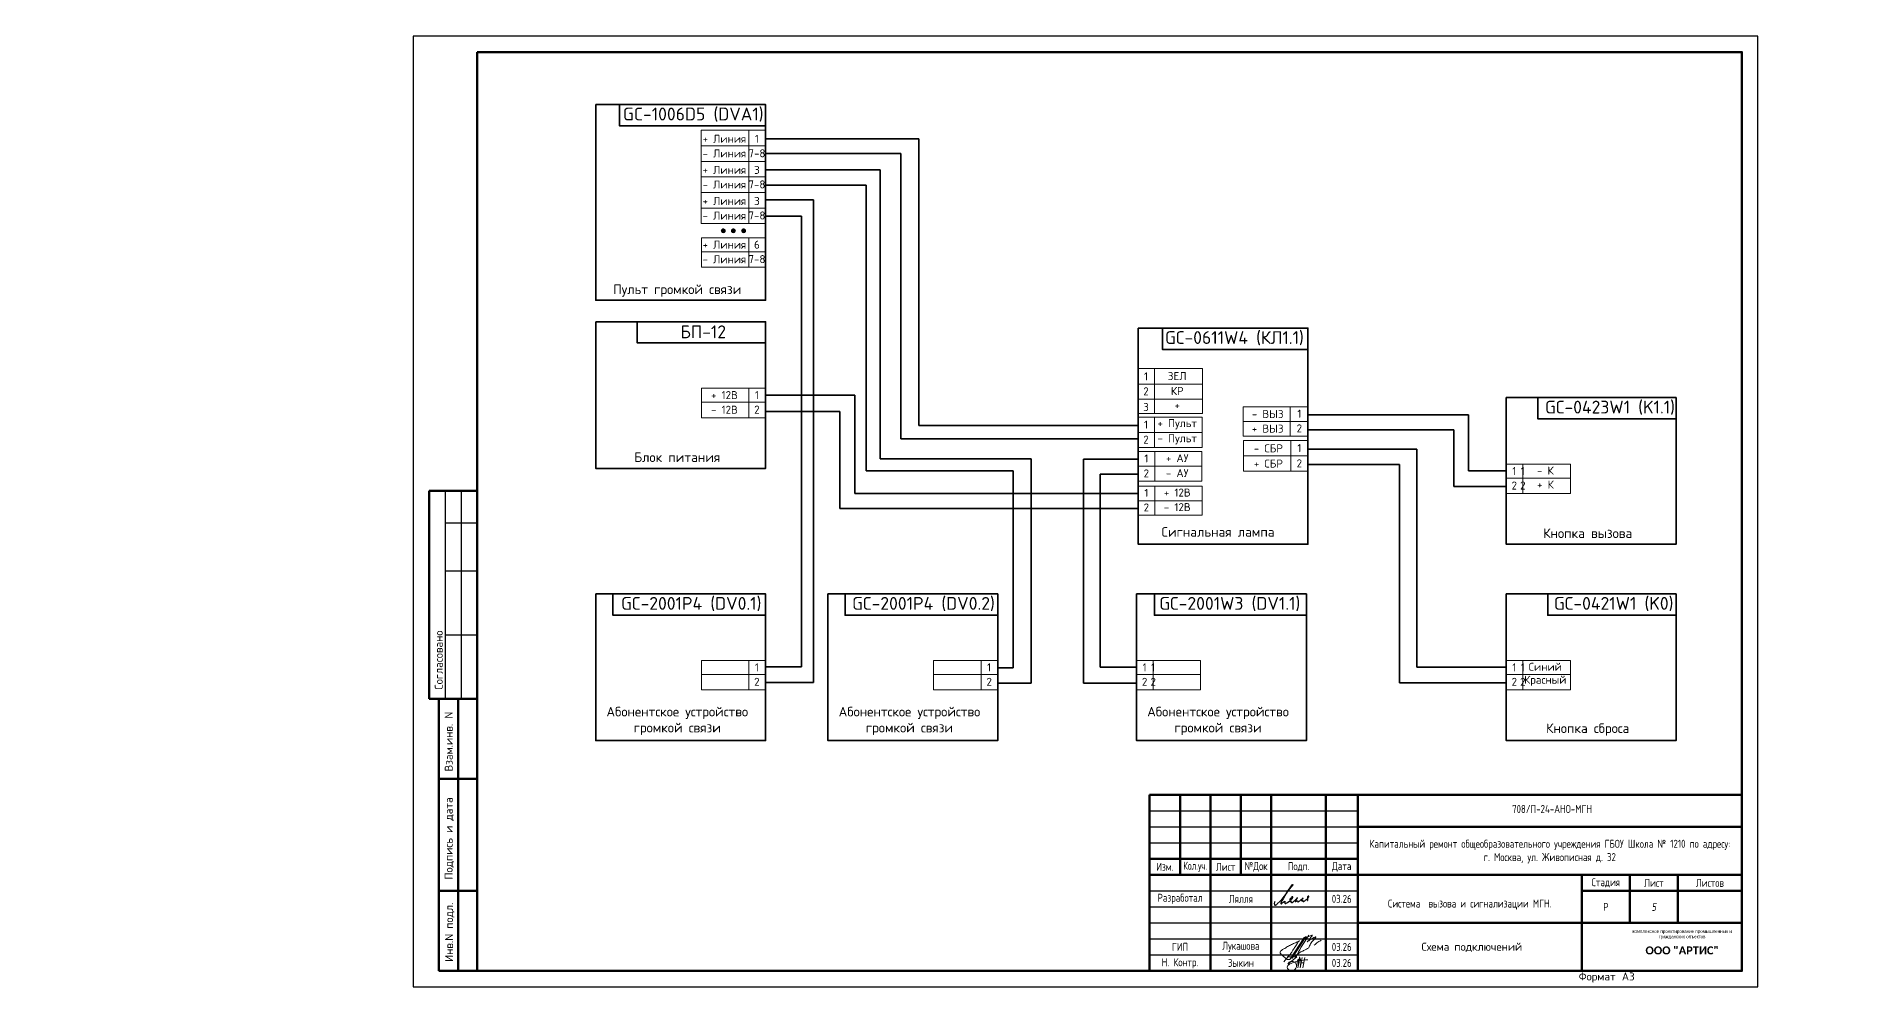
# Model space of a CAD drawing. Header units: millimetres. Extents: x -404508 to 361533, y -175093 to 31861.
# Drawn here: x 106436 to 162840, y -169997 to -140297 of the extents above; entities that cross this region are included whole.
import ezdxf
from ezdxf import colors
from ezdxf.entities.mleader import LeaderData, LeaderLine
from ezdxf.enums import TextEntityAlignment as Align
from ezdxf.math import Vec2, Vec3

# ---------------------------------------------------------------- set-up
doc = ezdxf.new("R2010")
doc.units = ezdxf.units.MM
for name, color, linetype in [('__НАДПИСИ', 7, 'Continuous'), ('TEXT1', 7, 'Continuous'), ('Основная', 7, 'Continuous'), ('стена', 20, 'Continuous'), ('Штампы', 7, 'Continuous')]:
    doc.layers.add(name, color=color, linetype=linetype)
for name, color, linetype, lineweight in [('__ФОРМАТ', 7, 'Continuous', 40), ('E-Безопасность-G', 153, 'Continuous', 35), ('RC-Выноски', 7, 'Continuous', 0), ('Подписи', 7, 'Continuous', 13)]:
    doc.layers.add(name, color=color, linetype=linetype, lineweight=lineweight)
doc.layers.add('ОФ_подписи', color=5, linetype='Continuous', lineweight=13, true_color=0x0000ff)
doc.styles.add('GOST 2.304 type A', font='', dxfattribs={"height": 250})
doc.styles.add('ICOCPEUR', font='isocpeur.ttf', dxfattribs={"height": 250})
doc.styles.add('ISOCPEUR', font='isocpeur.ttf', dxfattribs={"width": 0.9, "height": 350})
doc.styles.add('RubezhCAD', font='', dxfattribs={"oblique": 10})
doc.styles.add('XREF1$0$Standard', font='isocpeur.ttf')
doc.styles.add('ГОСТ 2.304', font='')
doc.styles.get('GOST 2.304 type A').set_extended_font_data('GOST 2.304 type A')
doc.styles.get('RubezhCAD').set_extended_font_data('GOST type A')
doc.styles.get('ГОСТ 2.304').set_extended_font_data('GOST 2.304 type A')

# ---------------------------------------------------------------- blocks, each defined once
blk = doc.blocks.new('П_Зыкин')
at = {"layer": 'ОФ_подписи', "color": 5, "ltscale": 100, "transparency": 33554687}
for p, q in [((142, 249), (62, -174)), ((102, 37), (218, 37)), ((258, 249), (178, -174))]:
    blk.add_line(p, q, dxfattribs=at)
blk.add_lwpolyline([(-462, 273), (-74, 273), (-446, -30)], dxfattribs=at)
for centre, radius, start, end in [((-271, -94), 186, 314.23929, 159.93483), ((345, -1372), 1523, 88.87583, 117.8788), ((1109, -252), 1204, 158.75935, 174.23097), ((-1024, 224), 1068, 337.81444, 2.88593), ((-849, 72), 852, 342.83077, 7.48151), ((-9, 182), 4.48, 8.96906, 155.65511), ((-643, 22), 732, 344.4555, 20.46196), ((-318, -169), 151, 108.7568, 173.42509), ((-287, -115), 185, 191.53585, 322.35119)]:
    blk.add_arc(centre, radius, start, end, dxfattribs=at)
blk = doc.blocks.new('П_Лукашова')
at = {"layer": 'ОФ_подписи', "color": 5}
for p, q in [((221, 339), (-221, -339)), ((286, 371), (-156, -307)), ((283, 370), (218, 338))]:
    blk.add_line(p, q, dxfattribs=at)
for points in [[(-221, -339), (-276, -344), (-368, -289), (-446, -221), (-505, -166), (-522, -116), (-412, -16), (-295, 56), (-173, 120), (-49, 179), (33, 216), (87, 237), (52, 221), (11, 167), (-59, 51), (-126, -52), (-177, -132), (-256, -231), (-409, -409)], [(360, 20), (294, -18), (203, -65), (91, -124), (-73, -248)], [(366, 415), (236, 213), (85, -37), (-50, -300)], [(221, 301), (344, 360), (434, 401), (475, 416), (464, 395), (420, 336), (342, 232), (310, 203), (337, 221), (420, 283), (490, 322), (558, 352), (576, 358), (491, 240), (403, 113), (374, 49), (360, 20)], [(530, 102), (646, 199), (748, 254)]]:
    blk.add_spline(points, degree=3, dxfattribs=at)
blk = doc.blocks.new('штамп')
at = {"layer": '__ФОРМАТ', "linetype": 'Continuous', "lineweight": 50}
for p, q in [((531929, 45357), (531929, 50857)), ((531929, 50857), (550429, 50857)), ((532879, 48357), (532879, 50857)), ((533829, 45357), (533829, 50857)), ((534779, 48357), (534779, 50857)), ((535729, 45357), (535729, 50857)), ((537429, 45357), (537429, 50857)), ((538429, 45357), (538429, 50857)), ((550429, 45357), (550429, 50857)), ((538429, 49857), (550429, 49857)), ((531929, 48857), (538429, 48857)), ((531929, 48357), (550429, 48357)), ((545429, 45357), (545429, 48357)), ((546929, 46857), (546929, 48357)), ((548429, 46857), (548429, 48357)), ((545429, 47857), (550429, 47857)), ((538429, 46857), (550429, 46857)), ((531929, 45357), (550429, 45357))]:
    blk.add_line(p, q, dxfattribs=at)
at = {"layer": '__ФОРМАТ', "linetype": 'Continuous', "lineweight": -2}
for p, q in [((531929, 50357), (538429, 50357)), ((531929, 49857), (538429, 49857)), ((531929, 49357), (538429, 49357)), ((531929, 48857), (538429, 48857)), ((531929, 47857), (538429, 47857)), ((531929, 47357), (538429, 47357)), ((531929, 46857), (538429, 46857)), ((538429, 46857), (550429, 46857)), ((531929, 46357), (538429, 46357)), ((531929, 45857), (538429, 45857))]:
    blk.add_line(p, q, dxfattribs=at)
at = {"layer": 'Подписи', "color": 5, "lineweight": 25}
blk.add_lwpolyline([(535847, 47525), (535833, 47500), (535823, 47461), (535824, 47440), (535829, 47423), (535840, 47414), (535857, 47413), (535876, 47421), (535897, 47435), (535917, 47454), (536005, 47539), (536088, 47624), (536142, 47690), (536203, 47776), (536266, 47874), (536323, 47953), (536362, 48009), (536395, 48059), (536405, 48060), (536397, 48045), (536295, 47925), (536205, 47790), (536095, 47603), (536059, 47544), (536038, 47506), (536029, 47485), (536027, 47473), (536027, 47462), (536031, 47457), (536037, 47454), (536045, 47456), (536057, 47466), (536072, 47479), (536107, 47506), (536133, 47525), (536147, 47532), (536152, 47532), (536153, 47529), (536150, 47520), (536147, 47504), (536146, 47491), (536148, 47479), (536150, 47471), (536157, 47465), (536166, 47462), (536178, 47464), (536189, 47469), (536215, 47480), (536240, 47498), (536281, 47529), (536306, 47550), (536324, 47567), (536342, 47582), (536372, 47609), (536388, 47629), (536397, 47646), (536399, 47657), (536398, 47666), (536393, 47671), (536383, 47671), (536372, 47667), (536356, 47653), (536336, 47632), (536323, 47612), (536313, 47599), (536309, 47587), (536310, 47579), (536315, 47575), (536326, 47579), (536335, 47585), (536344, 47592), (536348, 47595), (536352, 47596), (536354, 47595), (536355, 47592), (536349, 47583), (536342, 47575), (536334, 47561), (536326, 47547), (536322, 47538), (536320, 47531), (536321, 47523), (536325, 47519), (536328, 47519), (536333, 47524), (536338, 47527), (536344, 47526), (536346, 47520), (536351, 47508), (536355, 47498), (536359, 47493), (536366, 47491), (536375, 47491), (536385, 47497), (536412, 47513), (536436, 47532), (536466, 47559), (536491, 47583), (536517, 47607), (536529, 47621), (536545, 47642), (536547, 47643), (536546, 47644), (536543, 47644), (536541, 47642), (536538, 47637), (536499, 47577), (536491, 47558), (536482, 47544), (536480, 47535), (536479, 47529), (536481, 47524), (536483, 47522), (536489, 47523), (536494, 47526), (536502, 47532), (536512, 47539), (536522, 47544), (536530, 47548), (536541, 47549), (536547, 47546), (536550, 47541), (536551, 47531), (536552, 47525), (536553, 47521), (536558, 47517), (536562, 47515), (536568, 47515), (536575, 47517), (536583, 47523), (536596, 47533), (536617, 47547), (536636, 47561), (536659, 47583), (536688, 47609), (536702, 47620), (536713, 47630), (536721, 47636), (536727, 47641), (536727, 47643), (536726, 47644), (536723, 47643), (536720, 47638), (536715, 47629), (536693, 47594), (536681, 47575), (536676, 47566), (536674, 47557), (536677, 47551), (536679, 47547), (536684, 47546), (536689, 47549), (536695, 47552), (536700, 47554), (536709, 47554), (536716, 47551), (536717, 47545), (536719, 47535), (536721, 47527), (536725, 47524), (536731, 47520), (536741, 47523), (536747, 47528), (536757, 47534), (536779, 47550), (536809, 47572), (536842, 47600), (536865, 47623), (536880, 47642), (536895, 47664), (536899, 47675), (536901, 47684), (536898, 47689), (536891, 47693), (536881, 47689), (536873, 47682), (536862, 47668), (536856, 47654), (536855, 47638), (536856, 47622), (536856, 47598), (536858, 47583), (536860, 47572), (536864, 47560), (536871, 47551)], dxfattribs=at)
at = {"layer": 'ОФ_подписи'}
for name, p, xscale, yscale, zscale in [('П_Лукашова', (536533, 46057), 1.010226427429054, 1.010226427429054, 1.010226427429054), ('П_Зыкин', (536581, 45585), 0.7621923841183493, 0.7621923841183493, 0.7621923841183493)]:
    blk.add_blockref(name, p, dxfattribs=dict(at, xscale=xscale, yscale=yscale, zscale=zscale))
at = {"transparency": 33554687, "attachment_point": 5, "style": 'ГОСТ 2.304'}
for s, insert, char_height, width in [('{\\fArial|b0|i0|c204|p34;комплексное проектирование промышленных и гражданских объектов}', (548563, 46495), 100, 3372.21), ('{\\fCorbel Light|b1|i0|c204|p34;ООО "АРТИС"}', (548563, 45995), 250, 4171.2)]:
    blk.add_mtext(s, dxfattribs=dict(at, insert=insert, char_height=char_height, width=width))
at = {"layer": '__НАДПИСИ', "lineweight": 9, "ltscale": 2, "style": 'ISOCPEUR', "flags": 1}
blk.add_attdef('NOTATION', (548864, 51134), '', height=250, dxfattribs=at)
at = {"layer": '__НАДПИСИ', "lineweight": 9, "ltscale": 2, "style": 'RubezhCAD', "oblique": 10}
blk.add_attdef('SHEET', text='', height=250, dxfattribs=at).set_placement((547679, 47357), align=Align.MIDDLE_CENTER)
at = {"layer": '__ФОРМАТ', "color": 7, "linetype": 'Continuous', "lineweight": 20, "char_height": 250, "attachment_point": 5, "style": 'GOST 2.304 type A'}
for s, insert, width in [('Капитальный ремонт общеобразовательного учреждения ГБОУ Школа № 1210 по адресу:      \\Pг. Москва, ул. Живописная д. 32', (544429, 49085), 12000), ('\\pi-7.5,l7.5,t7.5;{\\W0.9;\\C256;Кол.уч.}', (533354, 48607), 950)]:
    blk.add_mtext(s, dxfattribs=dict(at, insert=insert, width=width))
for s, insert, width, line_spacing_factor in [('\\pi-7.5,l7.5,t7.5;{\\C256;Изм.}', (532404, 48607), 950, 1.2), ('\\pi-7.5,l7.5,t7.5;{\\C256;Лист}', (534304, 48607), 950, 1.2), ('\\pi-7.5,l7.5,t7.5;{\\C256;№Док}', (535254, 48607), 950, 1.2), ('\\pi-7.5,l7.5,t7.5;{\\C256;Подп.}', (536584, 48607), 1710.72, 1.2), ('\\pi-7.5,l7.5,t7.5;{\\C256;Дата}', (537929, 48607), 1000, 1.2), ('\\pi-7.5,l7.5,t7.5;{\\C256;Стадия}', (546179, 48107), 1500, 1.2), ('\\pi-7.5,l7.5,t7.5;{\\C256;Лист}', (547679, 48107), 1500, 1.2), ('\\pi-7.5,l7.5,t7.5;{\\C256;Листов}', (549429, 48107), 2000, 1.2), ('\\pi-7.5,l7.5,t7.5;{\\C256;Разработал}', (532879, 47607), 1900, 1.2), ('{\\C256;Лялля}', (534779, 47607), 1900, 1.2), ('{\\C256;03.26}', (537929, 47607), 1000, 1.2), ('Система  вызова и сигнализации МГН.  ', (541929, 47427), 6828.82, 0.85), ('\\pi-750,l750,t750;{\\C256;Р}', (546179, 47357), 1500, 1.2), ('{\\C256;Лукашова}', (534779, 46107), 1900, 1.2), ('{\\C256;Н. Контр. }', (532879, 45592), 1900, 1.2), ('\\pi-7.5,l7.5,t7.5;{\\C256;ГИП}', (532879, 46107), 1900, 1.2), ('\\pi-750,l750,t750;{\\C256;Зыкин}', (534779, 45607), 1900, 1.2), ('{\\C256;03.26}', (537929, 46107), 1000, 1.2), ('{\\C256;03.26}', (537929, 45607), 1000, 1.2)]:
    blk.add_mtext(s, dxfattribs=dict(at, insert=insert, width=width, line_spacing_factor=line_spacing_factor))
at = {"layer": 'стена', "color": 18, "true_color": 0x000000, "insert": (543249, 50539), "char_height": 250, "width": 3851.47, "attachment_point": 1, "style": 'GOST 2.304 type A'}
blk.add_mtext('708/П-24-АНО-МГН', dxfattribs=at)
blk = doc.blocks.new('*U1114')
at = {"lineweight": 50}
for p, q in [((5, 155), (20, 155)), ((5, 155), (5, 90)), ((5, 90), (20, 90)), ((8, 5), (8, 90)), ((14, 5), (14, 90)), ((8, 65), (20, 65)), ((8, 30), (20, 30)), ((8, 5), (20, 5))]:
    blk.add_line(p, q, dxfattribs=at)
for p, q in [((10, 155), (10, 90)), ((15, 155), (15, 90)), ((10, 145), (20, 145)), ((10, 130), (20, 130)), ((10, 110), (20, 110))]:
    blk.add_line(p, q)
blk.add_lwpolyline([(0, 0), (420, 0), (420, 297), (0, 297)], close=True)
blk.add_lwpolyline([(20, 292), (415, 292), (415, 5), (20, 5)], close=True, dxfattribs=at)
at = {"style": 'XREF1$0$Standard'}
for s, p in [('Согласовано', (7.95, 102.07)), ('Взам.инв. N', (11.07, 76.61)), ('Подпись и дата', (11.04, 46.36)), ('Инв.N подл.', (11.17, 17.07))]:
    blk.add_text(s, height=2.5, rotation=90, dxfattribs=at).set_placement(p, align=Align.MIDDLE_CENTER)
blk.add_text('Формат', height=2.5, dxfattribs=at).set_placement((364.02, 2))
blk.add_text('А3', height=2.5, dxfattribs=at).set_placement((381.51, 2), align=Align.RIGHT)
for tag, p in [('СОГЛАСОВАНО_ДАТА2', (14.37, 145.56)), ('СОГЛАСОВАНО_ДАТА3', (19.37, 145.56)), ('СОГЛАСОВАНО_ФАМИЛИЯ2', (14.37, 110.56)), ('СОГЛАСОВАНО_ФАМИЛИЯ3', (19.37, 110.56)), ('СОГЛАСОВАНО_ДОЛЖНОСТЬ2', (14.37, 90.56)), ('СОГЛАСОВАНО_ДОЛЖНОСТЬ3', (19.37, 90.56))]:
    blk.add_attdef(tag, p, '', height=2.5, rotation=90, dxfattribs=at)
for tag, p in [('ВЗАМ_ИНВ_НОМЕР', (19.37, 77.5)), ('ИНВ_N_ПОДЛ', (19.37, 17.5))]:
    blk.add_attdef(tag, text='', height=2.5, rotation=90, dxfattribs=at).set_placement(p, align=Align.CENTER)
blk.add_attdef('ИНВ_ДАТА', text='', height=2.5, rotation=90, dxfattribs=at).set_placement((19.37, 63.83), align=Align.RIGHT)

msp = doc.modelspace()

# ---------------------------------------------------------------- hatches: boundary and pattern name
at = {"layer": 'E-Безопасность-G', "lineweight": 15}
h = msp.add_hatch(dxfattribs=at)
h.set_pattern_fill('ANGLE', color=0)
h.set_pattern_definition([(0, (-44639.726, 474826.176), (0, 6.985), [5.08, -1.905]), (90, (-44639.726, 474826.176), (-6.985, 4e-16), [5.08, -1.905])])
h.paths.add_polyline_path([(127958.8, -146379.3, 1), (127838.3, -146379.3, 1)])
h = msp.add_hatch(dxfattribs=at)
h.set_pattern_fill('ANGLE', color=0)
h.set_pattern_definition([(0, (-44322.0094, 474826.176), (0, 6.985), [5.08, -1.905]), (90, (-44322.0094, 474826.176), (-6.985, 4e-16), [5.08, -1.905])])
h.paths.add_polyline_path([(128276.5, -146379.3, 1), (128156, -146379.3, 1)])
h = msp.add_hatch(dxfattribs=at)
h.set_pattern_fill('ANGLE', color=0)
h.set_pattern_definition([(0, (-44004.291, 474826.176), (0, 6.985), [5.08, -1.905]), (90, (-44004.291, 474826.176), (-6.985, 4e-16), [5.08, -1.905])])
h.paths.add_polyline_path([(128594.3, -146379.3, 1), (128473.8, -146379.3, 1)])

# ---------------------------------------------------------------- linework, layer by layer
at = {"layer": 'E-Безопасность-G', "color": 0, "lineweight": 15}
for p, q in [((128697.4, -143240), (128697.4, -144210.9)), ((127213.3, -143725.5), (129220.6, -143725.5)), ((128697.4, -144210.9), (128697.4, -145181.8)), ((127213.3, -144696.4), (129220.6, -144696.4)), ((128697.4, -145181.8), (128697.4, -146152.7)), ((127213.3, -145667.3), (129220.6, -145667.3)), ((128697.4, -146594), (128697.4, -147516.6)), ((127213.3, -147031.2), (129220.6, -147031.2)), ((141371, -150683.9), (141371, -152082.6)), ((128697.4, -151294.5), (128697.4, -152217.1)), ((142872.3, -151170.4), (140860, -151170.4)), ((142872.3, -151636.6), (140860, -151636.6)), ((127213.3, -151731.7), (129220.6, -151731.7)), ((141371, -152204.2), (141371, -153146.8)), ((145611.2, -151879.9), (145611.2, -152794.8)), ((142862.1, -152675.5), (140860, -152675.5)), ((144140.3, -152337.4), (146160.2, -152337.4)), ((141381.1, -153268.5), (141381.1, -154201)), ((144150.4, -153410.4), (146160.2, -153410.4)), ((145631.4, -152934), (145631.4, -153886.7)), ((142852, -153734.7), (140860, -153734.7)), ((152877.4, -153665.6), (152877.4, -154588.3)), ((141381.1, -154353), (141381.1, -155265.2)), ((154361.5, -154102.8), (152354.3, -154102.8)), ((142862.1, -154809.1), (140860, -154809.1)), ((128697.4, -159796.8), (128697.4, -160719.5)), ((135950.8, -159796.8), (135950.8, -160719.5)), ((141330.1, -159796.8), (141330.1, -160719.5)), ((152877.4, -159796.8), (152877.4, -160719.5)), ((127213.3, -160234), (129220.6, -160234)), ((134466.7, -160234), (136474, -160234)), ((142814.2, -160234), (140807, -160234)), ((154361.5, -160234), (152354.3, -160234))]:
    msp.add_line(p, q, dxfattribs=at)
at = {"layer": 'E-Безопасность-G', "color": 0}
for p, q in [((129220.6, -143503.1), (134006.5, -143503.1)), ((134006.5, -143503.1), (134006.5, -152455.6)), ((129220.6, -143968.9), (133446.4, -143968.9)), ((133446.4, -143968.9), (133446.4, -152875.7)), ((132797.7, -144476), (129220.6, -144476)), ((129220.6, -144955.6), (132364.7, -144955.6)), ((132364.7, -144955.6), (132364.7, -153872.3)), ((132797.7, -153501.3), (132797.7, -144476)), ((129220.6, -145406.4), (130719.8, -145406.4)), ((130719.8, -160487.3), (130719.8, -145406.4)), ((129220.6, -145919.6), (130347.3, -145919.6)), ((130347.3, -145919.6), (130347.3, -159994.7)), ((129220.6, -151509.8), (132010.5, -151509.8)), ((132010.5, -151509.8), (132010.5, -154589)), ((131537, -152021.3), (129220.6, -152021.3)), ((131537, -155053.7), (131537, -152021.3)), ((146160.2, -152130), (151172.9, -152130)), ((151172.9, -152130), (151172.9, -153881)), ((134006.5, -152455.6), (140860, -152455.6)), ((146160.2, -152594.7), (150715.6, -152594.7)), ((150715.6, -154365.2), (150715.6, -152594.7)), ((133446.4, -152875.7), (140860, -152875.7)), ((146160.2, -153202.3), (149558.9, -153202.3)), ((149558.9, -153202.3), (149558.9, -160012.2)), ((132364.7, -153872.3), (136955.4, -153872.3)), ((137520.6, -153501.3), (132797.7, -153501.3)), ((136955.4, -153872.3), (136955.4, -160028.5)), ((137520.6, -160505.5), (137520.6, -153501.3)), ((139147.3, -160509.6), (139147.3, -153512.4)), ((140860, -153512.4), (139147.3, -153512.4)), ((140860, -153983.3), (139668.6, -153983.3)), ((139668.6, -153983.3), (139668.6, -160012.2)), ((149017.8, -153679.3), (146160.2, -153679.3)), ((149017.8, -160500.1), (149017.8, -153679.3)), ((151172.9, -153881), (152354.3, -153881)), ((152354.3, -154365.2), (150715.6, -154365.2)), ((140860, -155053.7), (131537, -155053.7)), ((132010.5, -154589), (140860, -154589)), ((130347.3, -159994.7), (129220.6, -159994.7)), ((136955.4, -160028.5), (136474, -160028.5)), ((139668.6, -160012.2), (140807, -160012.2)), ((149558.9, -160012.2), (152354.3, -160012.2)), ((129220.6, -160487.3), (130719.8, -160487.3)), ((136474, -160505.5), (137520.6, -160505.5)), ((140807, -160509.6), (139147.3, -160509.6)), ((152354.3, -160500.1), (149017.8, -160500.1))]:
    msp.add_line(p, q, dxfattribs=at)
for points in [[(123915.7, -142435.6), (129220.6, -142435.6), (129220.6, -148546.2), (123915.7, -148546.2)], [(124654.6, -142435.6), (129220.6, -142435.6), (129220.6, -143098.7), (124654.6, -143098.7)], [(123915.7, -149220), (129220.6, -149220), (129220.6, -153799.6), (123915.7, -153799.6)], [(125211.6, -149220), (129220.6, -149220), (129220.6, -149883.1), (125211.6, -149883.1)], [(140860, -149418.9), (146160.2, -149418.9), (146160.2, -156170.7), (140860, -156170.7)], [(141617.1, -149418.9), (146160.2, -149418.9), (146160.2, -150082), (141617.1, -150082)], [(152354.3, -151591.2), (157659.1, -151591.2), (157659.1, -156170.7), (152354.3, -156170.7)], [(153347, -151591.2), (157659.1, -151591.2), (157659.1, -152254.3), (153347, -152254.3)], [(123915.7, -157722.4), (129220.6, -157722.4), (129220.6, -162301.9), (123915.7, -162301.9)], [(124451.3, -157722.4), (129220.6, -157722.4), (129220.6, -158385.5), (124451.3, -158385.5)], [(131169.1, -157722.4), (136474, -157722.4), (136474, -162301.9), (131169.1, -162301.9)], [(131704.7, -157722.4), (136474, -157722.4), (136474, -158385.5), (131704.7, -158385.5)], [(140807, -157722.4), (146111.8, -157722.4), (146111.8, -162301.9), (140807, -162301.9)], [(141364.3, -157722.4), (146111.8, -157722.4), (146111.8, -158385.5), (141364.3, -158385.5)], [(152354.3, -157722.4), (157659.1, -157722.4), (157659.1, -162301.9), (152354.3, -162301.9)], [(153650.1, -157722.4), (157659.1, -157722.4), (157659.1, -158385.5), (153650.1, -158385.5)]]:
    msp.add_lwpolyline(points, close=True, dxfattribs=at)
at = {"layer": 'E-Безопасность-G', "color": 0, "lineweight": 15}
for points in [[(127213.3, -143240), (129220.6, -143240), (129220.6, -144210.9), (127213.3, -144210.9)], [(127213.3, -144210.9), (129220.6, -144210.9), (129220.6, -145181.8), (127213.3, -145181.8)], [(127213.3, -145181.8), (129220.6, -145181.8), (129220.6, -146152.7), (127213.3, -146152.7)], [(127216.4, -146594), (129220.6, -146594), (129220.6, -147516.6), (127216.4, -147516.6)], [(140860, -150683.9), (142872.3, -150683.9), (142872.3, -152082.6), (140860, -152082.6)], [(127216.4, -151294.5), (129220.6, -151294.5), (129220.6, -152217.1), (127216.4, -152217.1)], [(140860, -152204.2), (142862.1, -152204.2), (142862.1, -153146.8), (140860, -153146.8)], [(144140.3, -151879.9), (146160.2, -151879.9), (146160.2, -152794.8), (144140.3, -152794.8)], [(140860, -153268.5), (142852, -153268.5), (142852, -154201), (140860, -154201)], [(144150.4, -152934), (146160.2, -152934), (146160.2, -153886.7), (144150.4, -153886.7)], [(154358.4, -153665.6), (152354.3, -153665.6), (152354.3, -154588.3), (154358.4, -154588.3)], [(140860, -154353), (142862.1, -154353), (142862.1, -155265.2), (140860, -155265.2)], [(127216.4, -159796.8), (129220.6, -159796.8), (129220.6, -160719.5), (127216.4, -160719.5)], [(134469.9, -159796.8), (136474, -159796.8), (136474, -160719.5), (134469.9, -160719.5)], [(142811.1, -159796.8), (140807, -159796.8), (140807, -160719.5), (142811.1, -160719.5)], [(154358.4, -159796.8), (152354.3, -159796.8), (152354.3, -160719.5), (154358.4, -160719.5)]]:
    msp.add_lwpolyline(points, close=True, dxfattribs=at)
for centre in [(127898.6, -146379.3), (128216.3, -146379.3), (128534, -146379.3)]:
    msp.add_circle(centre, 60.2, dxfattribs=at)

# ---------------------------------------------------------------- block references
at = {"layer": 'Основная'}
msp.add_blockref('штамп', (-390711.5, -214854.2), dxfattribs=at)
at = {"layer": 'Штампы', "color": 7, "xscale": 100, "yscale": 100, "zscale": 100}
msp.add_blockref('*U1114', (118217.1, -169997.1), dxfattribs=at)

# ---------------------------------------------------------------- texts
at = {"layer": 'TEXT1', "color": 0, "width": 7000, "attachment_point": 5, "style": 'ICOCPEUR'}
for s, insert, char_height in [('\\A1;GC-1006D5 (DVA1)', (126961.2, -142750.1), 400), ('\\A1;Пульт громкой связи', (126461.9, -148247.7), 300), ('\\A1;БП-12', (127272.9, -149534.5), 400), ('\\A1;GС-0611W4 (КЛ1.1)', (143865, -149733.4), 400), ('\\A1;GС-0423W1 (K1.1)', (155596.2, -151905.7), 400), ('\\A1;Блок питания', (126461.9, -153451), 300), ('\\A1;Сигнальная лампа', (143353.2, -155785.7), 300), ('\\A1;Кнопка вызова', (154900.5, -155826.2), 300), ('\\A1;GС-2001P4 (DV0.1)', (126899.2, -158036.9), 400), ('\\A1;GС-2001P4 (DV0.2)', (134152.6, -158036.9), 400), ('\\A1;GС-2001W3 (DV1.1)', (143719.8, -158036.9), 400), ('\\A1;GС-0421W1 (K0)', (155711.5, -158036.9), 400), ('\\A1;Абонентское устройство\\Pгромкой связи', (126461.9, -161690.2), 300), ('\\A1;Абонентское устройство\\Pгромкой связи', (133715.3, -161690.2), 300), ('\\A1;Абонентское устройство\\Pгромкой связи', (143353.2, -161690.2), 300), ('\\A1;Кнопка сброса', (154900.5, -161957.4), 300)]:
    msp.add_mtext(s, dxfattribs=dict(at, insert=insert, char_height=char_height))
at = {"layer": 'TEXT1', "color": 0, "lineweight": 15, "char_height": 250, "width": 7000, "attachment_point": 5, "style": 'ICOCPEUR'}
for s, insert in [('\\A1;\\pi-750,l1000,t1000;+ Линия', (127809.3, -143505.1)), ('\\A1;\\pi-750,l1000,t1000;1', (128825.6, -143505.1)), ('\\A1;\\pi-750,l1000,t1000;- Линия', (127809.3, -143962)), ('\\A1;\\pi-750,l1000,t1000;+ Линия', (127809.3, -144476)), ('\\A1;\\pi-750,l1000,t1000;7-8', (128825.6, -143958.4)), ('\\A1;\\pi-750,l1000,t1000;3', (128825.6, -144476)), ('\\A1;\\pi-750,l1000,t1000;- Линия', (127809.3, -144932.9)), ('\\A1;\\pi-750,l1000,t1000;7-8', (128825.6, -144929.3)), ('\\A1;\\pi-750,l1000,t1000;+ Линия', (127809.3, -145446.9)), ('\\A1;\\pi-750,l1000,t1000;3', (128825.6, -145446.9)), ('\\A1;\\pi-750,l1000,t1000;- Линия', (127809.3, -145903.8)), ('\\A1;\\pi-750,l1000,t1000;7-8', (128825.6, -145900.2)), ('\\A1;\\pi-750,l1000,t1000;+ Линия', (127809.3, -146810.8)), ('\\A1;\\pi-750,l1000,t1000;- Линия', (127809.3, -147267.7)), ('\\A1;\\pi-750,l1000,t1000;7-8', (128825.6, -147264.1)), ('\\A1;\\pi-750,l1000,t1000;6', (128825.6, -146810.8)), ('\\A1;\\pi-750,l1000,t1000;1', (140979, -150926.6)), ('\\A1;\\pi-750,l1000,t1000;ЗЕЛ', (141953.4, -150916.7)), ('\\A1;\\pi-750,l1000,t1000;+ 12В', (127809.3, -151511.3)), ('\\A1;\\pi-750,l1000,t1000;1', (128825.6, -151511.3)), ('\\A1;\\pi-750,l1000,t1000;2', (140979, -151392.8)), ('\\A1;\\pi-750,l1000,t1000;КР', (141953.4, -151383)), ('\\A1;\\pi-750,l1000,t1000;- 12В', (127809.3, -151968.2)), ('\\A1;\\pi-750,l1000,t1000;2', (128825.6, -151964.6)), ('\\A1;\\pi-750,l1000,t1000;3', (140979, -151882)), ('\\A1;\\pi-750,l1000,t1000;+ Пульт', (141953.4, -152421.9)), ('\\A1;\\pi-750,l1000,t1000;+', (141953.4, -151828.9)), ('\\A1;\\pi-750,l1000,t1000;- ВЫЗ', (144780.5, -152101.3)), ('\\A1;\\pi-750,l1000,t1000;1', (145768.3, -152093.5)), ('\\A1;\\pi-750,l1000,t1000;2', (140979, -152903)), ('\\A1;\\pi-750,l1000,t1000;1', (140979, -152431.7)), ('\\A1;\\pi-750,l1000,t1000;- Пульт', (141953.4, -152893.2)), ('\\A1;\\pi-750,l1000,t1000;+ ВЫЗ', (144780.5, -152558.7)), ('\\A1;\\pi-750,l1000,t1000;2', (145768.3, -152551)), ('\\A1;\\pi-750,l1000,t1000;1', (140989.2, -153490.9)), ('\\A1;\\pi-750,l1000,t1000;+ АУ', (141953.4, -153481)), ('\\A1;\\pi-750,l1000,t1000;- СБР', (144800.7, -153174.3)), ('\\A1;\\pi-750,l1000,t1000;1', (145768.3, -153166.5)), ('\\A1;\\pi-750,l1000,t1000;2', (140989.2, -153957.1)), ('\\A1;\\pi-750,l1000,t1000;- АУ', (141953.4, -153947.3)), ('\\A1;\\pi-750,l1000,t1000;+ СБР', (144800.7, -153650.7)), ('\\A1;\\pi-750,l1000,t1000;2', (145768.3, -153642.9)), ('\\A1;\\pi-750,l1000,t1000;1', (152482.5, -153882.5)), ('\\A1;\\pi-750,l1000,t1000;1', (152749.2, -153882.5)), ('\\A1;\\pi-750,l1000,t1000;- К', (153449.7, -153868.1)), ('\\A1;\\pi-750,l1000,t1000;1', (140989.2, -154565.3)), ('\\A1;\\pi-750,l1000,t1000;+ 12В', (141953.4, -154555.4)), ('\\A1;\\pi-750,l1000,t1000;2', (152482.5, -154335.8)), ('\\A1;\\pi-750,l1000,t1000;2', (152749.2, -154335.8)), ('\\A1;\\pi-750,l1000,t1000;+ К', (153452.8, -154305.3)), ('\\A1;\\pi-750,l1000,t1000;2', (140989.2, -155021.4)), ('\\A1;\\pi-750,l1000,t1000;- 12В', (141953.4, -155011.5)), ('\\A1;\\pi-750,l1000,t1000;1', (128825.6, -160013.6)), ('\\A1;\\pi-750,l1000,t1000;1', (136079, -160013.6)), ('\\A1;\\pi-750,l1000,t1000;1', (140935.2, -160013.6)), ('\\A1;\\pi-750,l1000,t1000;1', (141201.9, -160013.6)), ('\\A1;\\pi-750,l1000,t1000;1', (152482.5, -160013.6)), ('\\A1;\\pi-750,l1000,t1000;1', (152749.2, -160013.6)), ('\\A1;\\pi-750,l1000,t1000;Синий', (153449.7, -159999.3)), ('\\A1;\\pi-750,l1000,t1000;2', (128825.6, -160466.9)), ('\\A1;\\pi-750,l1000,t1000;2', (136079, -160466.9)), ('\\A1;\\pi-750,l1000,t1000;2', (140935.2, -160466.9)), ('\\A1;\\pi-750,l1000,t1000;2', (141201.9, -160466.9)), ('\\A1;\\pi-750,l1000,t1000;2', (152482.5, -160466.9)), ('\\A1;\\pi-750,l1000,t1000;2', (152749.2, -160466.9)), ('\\A1;\\pi-750,l1000,t1000;Красный', (153449.7, -160436.4))]:
    msp.add_mtext(s, dxfattribs=dict(at, insert=insert))
at = {"layer": 'TEXT1', "char_height": 250, "attachment_point": 5}
for s, insert, width, style in [('{\\C0;5}', (156967.1, -167497.1), 1500, 'RubezhCAD'), ('\\A1;{\\C0;Схема подключений}', (151282.2, -168762.6), 7000, 'ICOCPEUR')]:
    msp.add_mtext(s, dxfattribs=dict(at, insert=insert, width=width, style=style))

# ---------------------------------------------------------------- leaders
at = {"layer": 'RC-Выноски', "linetype": 'Continuous', "ltscale": 15}
ml = msp.add_multileader_mtext('Standard', dxfattribs=at)
ml.set_content('{\\H0.91667x;РЦ1.1 -  U/UTP Cat.5e 4x2x0.52 нг(А)-LSLTx} ', color=256, style='RubezhCAD')
ml.set_leader_properties()
ml.build(insert=Vec2(0, 0))
ml.multileader.update_dxf_attribs({"has_text_frame": 1, "text_left_attachment_type": 6, "text_right_attachment_type": 6, "dogleg_length": 2, "arrow_head_size": 400, "scale": 100})
ctx = ml.context
ctx.base_point, ctx.scale, ctx.char_height, ctx.arrow_head_size, ctx.landing_gap_size, ctx.plane_origin = Vec3(-10083.4, -146592), 100, 250, 400, 100, Vec3(-544965.2, -182666.5)
ctx.left_attachment, ctx.right_attachment = 6, 6
notes = []
notes.append((ctx, [(0, (1, 1, 0), (-10283.4, -146592), (1, 0), 200, [(0, [(-11212.6, -145196.4)], 0, [])])]))
ctx.mtext.insert, ctx.mtext.width, ctx.mtext.flow_direction = Vec3(-9983.4, -146296.1), 3715.166, 5
at = {"layer": 'RC-Выноски'}
ml = msp.add_multileader_mtext('Standard', dxfattribs=at)
ml.set_content('РЦ1.1', color=256, style='RubezhCAD')
ml.set_leader_properties()
ml.build(insert=Vec2(0, 0))
ml.multileader.update_dxf_attribs({"has_text_frame": 1, "text_left_attachment_type": 6, "text_right_attachment_type": 6, "dogleg_length": 2, "arrow_head_size": 400, "scale": 100})
ctx = ml.context
ctx.base_point, ctx.scale, ctx.char_height, ctx.arrow_head_size, ctx.landing_gap_size, ctx.plane_origin = Vec3(98000.1, -146141.1), 100, 250, 400, 100, Vec3(-374379.9, -587244.4)
ctx.left_attachment, ctx.right_attachment, ctx.text_align_type = 6, 6, 1
notes.append((ctx, [(0, (1, 1, 0), (97800.1, -146141.1), (1, 0), 200, [(0, [(97277.5, -145344)], 0, [])])]))
ctx.mtext.insert, ctx.mtext.width, ctx.mtext.alignment, ctx.mtext.flow_direction = Vec3(98450.1, -145841.1), 798.477, 2, 5
ml = msp.add_multileader_mtext('Standard', dxfattribs=at)
ml.set_content('Р1', color=256, style='RubezhCAD')
ml.set_leader_properties()
ml.build(insert=Vec2(0, 0))
ml.multileader.update_dxf_attribs({"has_text_frame": 1, "text_left_attachment_type": 6, "text_right_attachment_type": 6, "dogleg_length": 2, "arrow_head_size": 400, "scale": 100})
ctx = ml.context
ctx.base_point, ctx.scale, ctx.char_height, ctx.arrow_head_size, ctx.landing_gap_size, ctx.plane_origin = Vec3(101652.1, -145926), 100, 250, 400, 100, Vec3(-371542.5, -589443.2)
ctx.left_attachment, ctx.right_attachment, ctx.text_align_type = 6, 6, 1
notes.append((ctx, [(0, (1, 1, 0), (101452.1, -145926), (1, 0), 200, [(0, [(99404.4, -146190.6)], 0, [])])]))
ctx.mtext.insert, ctx.mtext.width, ctx.mtext.alignment, ctx.mtext.flow_direction = Vec3(101889.6, -145626), 798.477, 2, 5
ml = msp.add_multileader_mtext('Standard', dxfattribs=at)
ml.set_content('РЦ1.2', color=256, style='RubezhCAD')
ml.set_leader_properties()
ml.build(insert=Vec2(0, 0))
ml.multileader.update_dxf_attribs({"has_text_frame": 1, "text_left_attachment_type": 6, "text_right_attachment_type": 6, "dogleg_length": 2, "arrow_head_size": 400, "scale": 100})
ctx = ml.context
ctx.base_point, ctx.scale, ctx.char_height, ctx.arrow_head_size, ctx.landing_gap_size, ctx.plane_origin = Vec3(99713.4, -146781.1), 100, 250, 400, 100, Vec3(-371552.4, -587324.1)
ctx.left_attachment, ctx.right_attachment, ctx.text_align_type = 6, 6, 1
notes.append((ctx, [(0, (1, 1, 0), (99513.4, -146781.1), (1, 0), 200, [(0, [(98642.7, -147415.1)], 0, [])])]))
ctx.mtext.insert, ctx.mtext.width, ctx.mtext.alignment, ctx.mtext.flow_direction = Vec3(100170.7, -146481.1), 798.477, 2, 5
ml = msp.add_multileader_mtext('Standard', dxfattribs=at)
ml.set_content('СЦ1', color=256, style='RubezhCAD')
ml.set_leader_properties()
ml.build(insert=Vec2(0, 0))
ml.multileader.update_dxf_attribs({"has_text_frame": 1, "text_left_attachment_type": 6, "text_right_attachment_type": 6, "dogleg_length": 2, "arrow_head_size": 400, "scale": 100})
ctx = ml.context
ctx.base_point, ctx.scale, ctx.char_height, ctx.arrow_head_size, ctx.landing_gap_size, ctx.plane_origin = Vec3(101652.1, -147731.7), 100, 250, 400, 100, Vec3(-369668.8, -588274.7)
ctx.left_attachment, ctx.right_attachment, ctx.text_align_type = 6, 6, 1
notes.append((ctx, [(0, (1, 1, 0), (101452.1, -147731.7), (1, 0), 200, [(0, [(99404.4, -148280.5)], 0, [])])]))
ctx.mtext.insert, ctx.mtext.width, ctx.mtext.alignment, ctx.mtext.flow_direction = Vec3(101989.6, -147431.7), 798.477, 2, 5
ml = msp.add_multileader_mtext('Standard', dxfattribs=at)
ml.set_content('СЦ2', color=256, style='RubezhCAD')
ml.set_leader_properties()
ml.build(insert=Vec2(0, 0))
ml.multileader.update_dxf_attribs({"has_text_frame": 1, "text_left_attachment_type": 6, "text_right_attachment_type": 6, "dogleg_length": 2, "arrow_head_size": 400, "scale": 100})
ctx = ml.context
ctx.base_point, ctx.scale, ctx.char_height, ctx.arrow_head_size, ctx.landing_gap_size, ctx.plane_origin = Vec3(97290.4, -148639.1), 100, 250, 400, 100, Vec3(-373975.4, -589182.1)
ctx.left_attachment, ctx.right_attachment, ctx.text_align_type = 6, 6, 1
notes.append((ctx, [(1, (1, 1, 0), (98226.5, -148639.1), (-1, 0), 200, [(0, [(99286.8, -148135.1)], 0, [])])]))
ctx.mtext.insert, ctx.mtext.width, ctx.mtext.alignment, ctx.mtext.flow_direction = Vec3(97658.5, -148339.1), 798.477, 2, 5
ml = msp.add_multileader_mtext('Standard', dxfattribs=at)
ml.set_content('РЦ0.1', color=256, style='RubezhCAD')
ml.set_leader_properties()
ml.build(insert=Vec2(0, 0))
ml.multileader.update_dxf_attribs({"has_text_frame": 1, "text_left_attachment_type": 6, "text_right_attachment_type": 6, "dogleg_length": 2, "arrow_head_size": 400, "scale": 100})
ctx = ml.context
ctx.base_point, ctx.scale, ctx.char_height, ctx.arrow_head_size, ctx.landing_gap_size, ctx.plane_origin = Vec3(94482.3, -151860.9), 100, 250, 400, 100, Vec3(-378507.6, -593028.3)
ctx.left_attachment, ctx.right_attachment, ctx.text_align_type = 6, 6, 1
notes.append((ctx, [(0, (1, 1, 0), (94282.3, -151860.9), (1, 0), 200, [(0, [(93149.7, -152053.4)], 0, [])])]))
ctx.mtext.insert, ctx.mtext.width, ctx.mtext.alignment, ctx.mtext.flow_direction = Vec3(94957.3, -151560.9), 798.477, 2, 5
ml = msp.add_multileader_mtext('Standard', dxfattribs=at)
ml.set_content('РЦ0.2', color=256, style='RubezhCAD')
ml.set_leader_properties()
ml.build(insert=Vec2(0, 0))
ml.multileader.update_dxf_attribs({"has_text_frame": 1, "text_left_attachment_type": 6, "text_right_attachment_type": 6, "dogleg_length": 2, "arrow_head_size": 400, "scale": 100})
ctx = ml.context
ctx.base_point, ctx.scale, ctx.char_height, ctx.arrow_head_size, ctx.landing_gap_size, ctx.plane_origin = Vec3(101016.8, -151860.9), 100, 250, 400, 100, Vec3(-371973.1, -593028.3)
ctx.left_attachment, ctx.right_attachment, ctx.text_align_type = 6, 6, 1
notes.append((ctx, [(0, (1, 1, 0), (100816.8, -151860.9), (1, 0), 200, [(0, [(99684.3, -152053.4)], 0, [])])]))
ctx.mtext.insert, ctx.mtext.width, ctx.mtext.alignment, ctx.mtext.flow_direction = Vec3(101516.8, -151560.9), 798.477, 2, 5
at = {"layer": 'RC-Выноски', "linetype": 'Continuous', "ltscale": 15}
ml = msp.add_multileader_mtext('Standard', dxfattribs=at)
ml.set_content('{\\H0.91667x;РЦ0.2 -  U/UTP Cat.5e 4x2x0.52 нг(А)-LSLTx} ', color=256, style='RubezhCAD')
ml.set_leader_properties()
ml.build(insert=Vec2(0, 0))
ml.multileader.update_dxf_attribs({"has_text_frame": 1, "text_left_attachment_type": 6, "text_right_attachment_type": 6, "dogleg_length": 2, "arrow_head_size": 400, "scale": 100})
ctx = ml.context
ctx.base_point, ctx.scale, ctx.char_height, ctx.arrow_head_size, ctx.landing_gap_size, ctx.plane_origin = Vec3(-14439.8, -153429.3), 100, 250, 400, 100, Vec3(-549065, -192983.1)
ctx.left_attachment, ctx.right_attachment = 6, 6
notes.append((ctx, [(0, (1, 1, 0), (-14639.8, -153429.3), (1, 0), 200, [(0, [(-18092.2, -155035.6)], 0, [])])]))
ctx.mtext.insert, ctx.mtext.width, ctx.mtext.flow_direction = Vec3(-14339.8, -153133.5), 3715.166, 5
for ctx, leaders in notes:
    for number, flags, end, landing, length, lines in leaders:
        leader = LeaderData()
        leader.index, (leader.has_last_leader_line, leader.has_dogleg_vector, leader.attachment_direction) = number, flags
        leader.last_leader_point, leader.dogleg_vector, leader.dogleg_length = Vec3(end), Vec3(landing), length
        for number, points, colour, breaks in lines:
            line = LeaderLine()
            line.index, line.vertices, line.color, line.breaks = number, Vec3.list(points), colors.encode_raw_color(colour), breaks
            leader.lines.append(line)
        ctx.leaders.append(leader)

doc.saveas('drawing.dxf')
